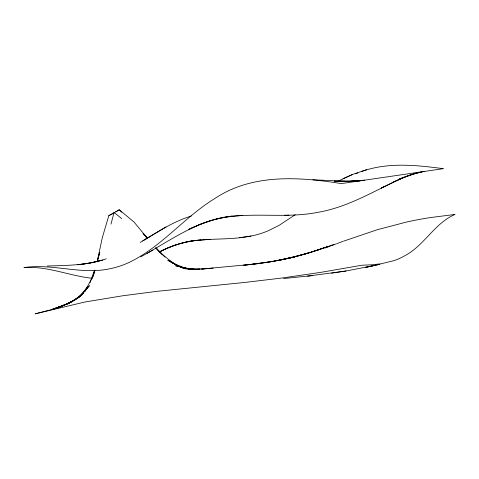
<?xml version="1.0" encoding="UTF-8"?>
<svg xmlns="http://www.w3.org/2000/svg" width="479" height="479" viewBox="0 0 479 479"><rect width="100%" height="100%" fill="white"/><g stroke="black" fill="none" stroke-linecap="round" stroke-linejoin="round"><path stroke-width="0.72" d="M97.171 261.744L102.29 237.722L108.811 215.664L119.229 209.784L134.054 222.052L147.526 238.35M97.243 261.863L99.764 252.235L97.231 261.45M111.002 224.1L114.068 212.442L121.726 218.634M94.698 270.665L93.339 275.623L91.878 278.868M94.926 270.12L93.339 275.623L84.915 291.202L74.754 300.022L68.898 303.279L57.432 307.698L68.898 303.279L79.771 296.794L83.514 292.729M90.04 282.664L94.483 270.174M86.843 288.226L84.915 291.202L89.429 285.652L79.771 296.794L70.335 302.417M80.747 295.465L87.783 286.334M80.819 295.501L82.867 293.352M79.412 296.501L83.298 293.136M78.083 297.633L74.754 300.022L63.659 305.327L58.456 307.183L69.7 302.758L63.659 305.327L52.145 309.248M295.232 214.706L279.155 225.328L267.995 230.866A122.019 99.578 -88.3 0 1 251.038 236.039C231.459 240.039 211.317 238.165 191.606 240.991L210.449 239.29M70.323 302.363L79.059 296.824M115.738 211.934L119.229 209.784L121.864 212.209M191.343 215.999C173.799 221.4 158.256 231.417 142.724 240.931M145.784 239.045L150.053 236.446M140.209 242.44L166.003 227.004M147.155 253.271C174.069 237.883 200.731 219.029 232.525 216.101C217.113 217.921 202.288 222.867 188.349 229.585L200.348 224.19L212.568 220.065M140.814 256.816L152.855 250.08M159.597 251.936C169.692 246.41 180.763 242.841 192.079 240.871C180.828 242.751 169.991 246.553 159.836 251.703M384.517 186.457L381.308 188.067L404.204 177.068C375.829 189.923 348.766 207.191 317.547 212.389C283.101 219.232 247.362 210.592 213.257 219.909M108.811 215.664L113.99 213.011M337.665 181.397L352.694 174.398L366.764 169.638M71.676 301.704L65.258 304.758L67.796 303.626M159.914 251.685C172.536 245.05 186.475 241.266 200.635 239.895M392.738 182.337L407.246 176.038L418.838 172.242L399.468 179.068M342.934 178.709L352.694 174.398M399.486 179.068L410.204 174.973L421.801 171.811M355.771 173.709L357.831 172.925M361.274 171.62C387.601 161.986 416.191 165.135 443.356 168.656L341.329 183.583C299.243 176.877 252.421 173.536 215.161 198.3C184.259 217.065 161.483 247.218 128.468 262.743A170.171 118.014 88.1 0 1 109.26 268.887C80.867 274.832 52.391 263.318 23.95 267.575C47.217 265.845 69.054 275.754 91.848 278.257M325.163 248.002L330.061 246.176M330.761 245.913L336.503 243.775M337.144 243.536L342.964 241.386M343.611 241.147L377.476 229.663L406.761 221.993A524.721 358.861 35.2 0 1 430.214 217.592L455.05 214.442C434.609 223.106 424.418 245.392 404.917 255.666A550.072 186.337 64 0 1 393.834 260.69L381.23 263.749L371.938 264.785L361.944 265.222L320.182 272.461L281.305 278.107L245.026 282.418L157.262 291.298L122.672 295.783L84.939 302.004L35.206 313.835L60.665 307.273M333.923 244.482L310.218 252.475L293.202 257.247L313.805 251.325L327.307 246.793L317.326 250.2M58.456 307.183L64.617 305.063L53.301 308.913M106.242 258.81C97.105 262.139 87.435 263.588 77.826 264.773L89.866 263.109L102.847 259.983M307.237 253.415L320.463 249.206M310.218 252.475C291.364 258.343 271.916 262.085 252.319 264.366L274.479 261.121L292.13 257.54L270.258 261.833L243.152 265.336L254.612 264.067L201.545 269.066L213.227 268.084M100.171 260.564C83.011 265.486 64.97 265.474 47.259 266.007M279.335 260.265L306.56 253.642M296.022 256.493L279.293 260.277M413.084 173.889L424.705 171.386M375.494 265.282L346.006 270.988L307.488 276.149M251.038 236.039L242.458 237.237M331.582 273.186L346.006 270.988M312.685 275.575L283.52 278.55M239.59 237.512L241.027 237.374M237.722 215.748L242.781 215.334L232.89 216.137M230.13 216.358L231.507 216.245M364.651 180.17L349.586 181.302L360.244 180.817L334.097 181.236L348.85 181.302M196.558 269.42L182.81 268.563L194.917 269.276L206.629 268.647M284.406 215.34L289.005 215.185M194.917 269.276L200.096 269.108L188.235 268.875L175.589 265.737L189.57 268.964M346.155 181.302L312.853 179.763M192.241 269.156L193.576 269.246L181.349 267.276L174.117 263.929L186.301 268.462M190.666 268.976L188.451 268.815L189.906 268.953M192.145 269.078L197.312 269.443M192.109 269.126L193.576 269.246M184.164 267.995L181.349 267.276L167.812 260.277L173.488 263.564M169.632 260.648L177.727 265.641M170.608 261.528L173.536 263.528M173.554 263.474L159.435 252.032L156.07 248.242M162.471 254.906L155.579 247.643M156.364 248.116L164.998 257.139M147.37 238.32L143.029 233.381L147.388 238.386M379.805 264.294L365.531 267.402L379.805 264.294"/></g></svg>
